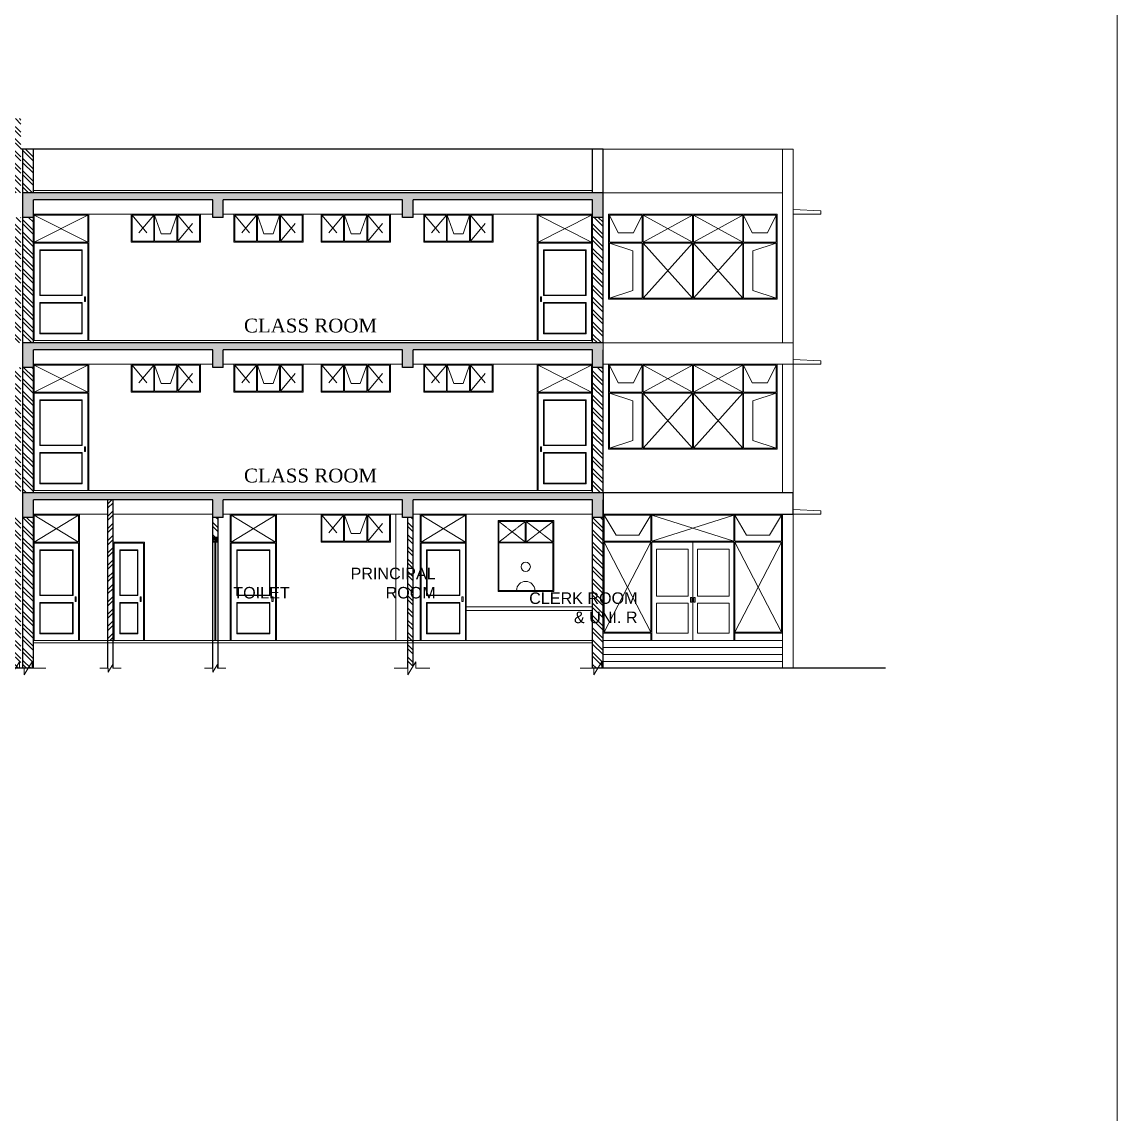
# Model space of a CAD drawing. Header units: metres. Extents: x 1545540 to 2027037, y 435419 to 693806.
# Drawn here: x 2003307 to 2027037, y 529631 to 553296 of the extents above; entities that cross this region are included whole.
import ezdxf

# ---------------------------------------------------------------- set-up
doc = ezdxf.new("R2010")
doc.units = ezdxf.units.M
doc.header["$LTSCALE"] = 1000
doc.linetypes.add('ACAD_ISO02W100', pattern=[15, 12, -3])
doc.linetypes.add('DASHED', pattern=[0.75, 0.5, -0.25])
doc.layers.get('Defpoints').update_dxf_attribs({"lineweight": 18})
doc.layers.add('almu. door', color=7, linetype='Continuous', lineweight=13, true_color=0x9ea9ad)
for name, color, linetype, lineweight in [('beam l', 10, 'Continuous', 20), ('chaja', 7, 'Continuous', 30), ('chaja l', 7, 'Continuous', 15), ('coloum hatch', 254, 'Continuous', 9), ('Door', 54, 'Continuous', 13), ('elevation', 1, 'Continuous', 13), ('elevation-2', 1, 'Continuous', 5), ('FLOOR FINISH', 10, 'Continuous', 15), ('Hatch', 8, 'Continuous', 13), ('SLAB', 5, 'Continuous', 30), ('Stair', 2, 'Continuous', 15), ('Ventilator', 6, 'DASHED', 18), ('Wall', 7, 'Continuous', 30), ('wall l', 7, 'Continuous', 20), ('Window', 150, 'Continuous', 15), ('Window n door', 150, 'Continuous', 15)]:
    doc.layers.add(name, color=color, linetype=linetype, lineweight=lineweight)
doc.layers.add('text', color=7, linetype='Continuous')
doc.styles.add('L120', font='simplex.shx', dxfattribs={"height": 1})
pattern_1 = [(130, (5502745.68, 986566.48), (-215.178055, -18.8256405), [22.5, -247.5]), (185, (5502745.68, 986566.48), (41.6254, 225.65764), [18, -198]), (79.5486, (5502727.75, 986564.91), (-173.552814, 206.831863), [19.122057, -210.342634]), (133.8158, (5502745.68, 986626.48), (-320.172315, -49.655704), [33.75, -371.25]), (83.3644, (5502719, 986622.34), (-280.398812, 292.23536), [28.683086, -315.5139]), (188.8158, (5502745.68, 986626.48), (-280.398583, 292.23558), [27, -297]), (159, (5502715.68, 986611.48), (-179.072116, -120.785667), [22.5, -247.5]), (214, (5502715.68, 986611.48), (-72.9946, 217.545013), [18, -198]), (108.5486, (5502700.76, 986601.42), (-252.066789, 96.759149), [19.122057, -210.342634]), (142.5, (5502745.68, 986566.48), (-3.6479566, 99.8681561), [0, -195.6, 0, -201, 0, -198.75]), (172.5, (5502745.68, 986566.48), (-78.9208612, 118.3235135), [0, -114.6, 0, -191.1, 0, -75.75]), (212.5, (5502812.58, 986566.48), (-160.1467308, -6.7664615), [0, -75, 0, -234, 0, -310.5]), (222.5, (5502842.58, 986566.48), (-174.955851, 30.0314947), [0, -97.5, 0, -155.4, 0, -220.5])]

# ---------------------------------------------------------------- blocks, each defined once
blk = doc.blocks.new('utu')
at = {"layer": 'Window n door', "ltscale": 0.05}
for p, q in [((3136.113, -606.735), (3132.228, -606.735)), ((3132.228, -606.735), (3132.228, -609.315)), ((3133.26, -606.755), (3132.248, -606.755)), ((3132.248, -606.755), (3132.248, -607.32)), ((3133.26, -606.755), (3133.26, -607.32)), ((3133.28, -606.755), (3133.28, -607.32)), ((3135.06, -606.755), (3133.28, -606.755)), ((3135.06, -606.755), (3135.06, -607.32)), ((3135.08, -606.755), (3135.08, -607.32)), ((3136.093, -606.755), (3135.08, -606.755)), ((3136.093, -606.755), (3136.093, -607.32)), ((3136.113, -609.315), (3136.113, -606.735)), ((3132.248, -607.32), (3133.26, -607.32)), ((3132.248, -607.34), (3133.26, -607.34)), ((3132.248, -607.34), (3132.248, -609.295)), ((3133.26, -607.34), (3133.26, -609.475)), ((3133.28, -607.32), (3135.06, -607.32)), ((3133.28, -607.34), (3135.06, -607.34)), ((3133.28, -607.34), (3133.28, -609.475)), ((3134.17, -607.34), (3134.17, -609.475)), ((3135.06, -607.34), (3135.06, -609.475)), ((3135.08, -607.32), (3136.093, -607.32)), ((3135.08, -607.34), (3136.093, -607.34)), ((3135.08, -607.34), (3135.08, -609.295)), ((3136.093, -609.295), (3136.093, -607.34)), ((3133.38, -607.49), (3134.07, -607.49)), ((3134.07, -607.49), (3134.07, -608.515)), ((3134.27, -607.49), (3134.96, -607.49)), ((3134.27, -607.49), (3134.27, -608.515)), ((3134.07, -608.665), (3134.07, -609.315)), ((3134.12, -608.54), (3134.12, -608.64)), ((3134.15, -608.54), (3134.15, -608.64)), ((3134.19, -608.54), (3134.19, -608.64)), ((3134.22, -608.54), (3134.22, -608.64)), ((3134.27, -608.665), (3134.27, -609.315)), ((3133.26, -609.315), (3132.228, -609.315)), ((3133.26, -609.295), (3132.248, -609.295)), ((3135.08, -609.295), (3136.093, -609.295)), ((3135.08, -609.315), (3135.08, -609.475)), ((3135.08, -609.315), (3136.113, -609.315))]:
    blk.add_line(p, q, dxfattribs=at)
at = {"layer": 'Window n door', "linetype": 'ACAD_ISO02W100', "ltscale": 0.0004}
for p, q in [((3132.248, -606.755), (3132.505, -607.191)), ((3133.26, -606.755), (3133.004, -607.191)), ((3133.28, -606.755), (3135.06, -607.32)), ((3135.06, -606.755), (3133.28, -607.32)), ((3135.08, -606.755), (3135.343, -607.191)), ((3136.093, -606.755), (3135.831, -607.191)), ((3132.505, -607.191), (3133.004, -607.191)), ((3135.343, -607.191), (3135.831, -607.191)), ((3133.26, -607.34), (3132.248, -609.295)), ((3132.248, -607.34), (3133.26, -609.295)), ((3136.093, -607.34), (3135.08, -609.295)), ((3135.08, -607.34), (3136.093, -609.295))]:
    blk.add_line(p, q, dxfattribs=at)
at = {"layer": 'Window n door', "ltscale": 0.05}
for points in [[(3133.38, -607.49), (3133.38, -608.515), (3134.07, -608.515)], [(3134.27, -608.515), (3134.96, -608.515), (3134.96, -607.49)], [(3134.07, -608.665), (3133.38, -608.665), (3133.38, -609.315), (3134.07, -609.315)], [(3134.12, -608.54), (3134.15, -608.54)], [(3134.12, -608.64), (3134.15, -608.64)], [(3134.19, -608.54), (3134.22, -608.54)], [(3134.19, -608.64), (3134.22, -608.64)], [(3134.27, -609.315), (3134.96, -609.315), (3134.96, -608.665), (3134.27, -608.665)]]:
    blk.add_lwpolyline(points, dxfattribs=at)
blk = doc.blocks.new('gjghj')
at = {"layer": 'wall l', "ltscale": 0.05}
for p, q in [((5060.419, -64.222), (5060.719, -64.222)), ((5060.719, -64.222), (5060.719, -64.081)), ((5060.719, -64.081), (5060.804, -64.222)), ((5060.89, -64.364), (5060.804, -64.222)), ((5060.89, -64.222), (5061.19, -64.222)), ((5060.89, -64.222), (5060.89, -64.364))]:
    blk.add_line(p, q, dxfattribs=at)
blk = doc.blocks.new('Door')
at = {"layer": 'Door', "ltscale": 0.05}
for p, q in [((3648.704, 298.371), (3648.704, 301.111)), ((3648.704, 301.111), (3649.904, 301.111)), ((3648.724, 300.506), (3648.724, 301.091)), ((3648.724, 301.091), (3649.884, 301.091)), ((3648.724, 301.091), (3649.884, 300.506)), ((3649.884, 301.091), (3648.724, 300.506)), ((3649.884, 300.506), (3649.884, 301.091)), ((3649.904, 301.111), (3649.904, 298.371)), ((3649.904, 300.506), (3649.904, 301.071)), ((3649.884, 300.506), (3648.724, 300.506)), ((3649.884, 300.486), (3648.724, 300.486)), ((3649.764, 300.336), (3648.844, 300.336)), ((3648.844, 300.336), (3648.854, 300.326)), ((3649.754, 300.326), (3648.854, 300.326)), ((3649.754, 300.326), (3649.764, 300.336)), ((3648.854, 299.356), (3648.844, 299.346)), ((3648.844, 299.346), (3649.764, 299.346)), ((3648.854, 299.356), (3649.754, 299.356)), ((3649.754, 299.356), (3649.764, 299.346)), ((3648.844, 299.196), (3649.764, 299.196)), ((3648.854, 299.186), (3648.844, 299.196)), ((3648.854, 299.186), (3649.754, 299.186)), ((3649.754, 299.186), (3649.764, 299.196)), ((3648.854, 298.531), (3648.844, 298.521)), ((3649.754, 298.531), (3648.854, 298.531)), ((3649.754, 298.531), (3649.764, 298.521)), ((3649.904, 298.371), (3648.704, 298.371)), ((3649.764, 298.521), (3648.844, 298.521))]:
    blk.add_line(p, q, dxfattribs=at)
for points in [[(3648.724, 300.486), (3648.724, 298.371)], [(3649.884, 298.371), (3649.884, 300.486)], [(3648.844, 300.336), (3648.844, 299.346)], [(3648.854, 300.326), (3648.854, 299.356)], [(3649.754, 299.356), (3649.754, 300.326)], [(3649.764, 299.346), (3649.764, 300.336)], [(3648.844, 299.196), (3648.844, 298.521)], [(3648.854, 299.186), (3648.854, 298.531)], [(3649.754, 298.531), (3649.754, 299.186)], [(3649.764, 298.521), (3649.764, 299.196)]]:
    blk.add_lwpolyline(points, dxfattribs=at)
blk.add_lwpolyline([(3648.774, 299.321), (3648.799, 299.321), (3648.799, 299.221), (3648.774, 299.221)], close=True, dxfattribs=at)
blk = doc.blocks.new('gh')
at = {"layer": 'Window n door', "ltscale": 0.05}
for p, q in [((3953.841, -78.809), (3954.029, -79.194)), ((3954.359, -79.194), (3954.547, -78.809)), ((3954.547, -79.394), (3954.547, -78.809)), ((3954.567, -79.394), (3954.567, -78.809)), ((3954.567, -78.809), (3955.636, -79.394)), ((3955.636, -78.809), (3954.567, -79.394)), ((3955.636, -79.394), (3955.636, -78.809)), ((3955.656, -79.394), (3955.656, -78.809)), ((3956.725, -78.809), (3955.656, -79.394)), ((3955.656, -78.809), (3956.725, -79.394)), ((3956.725, -79.394), (3956.725, -78.809)), ((3956.745, -79.394), (3956.745, -78.809)), ((3956.934, -79.194), (3956.745, -78.809)), ((3957.456, -78.809), (3957.266, -79.194)), ((3953.841, -79.414), (3954.347, -79.582)), ((3954.547, -80.609), (3954.547, -79.414)), ((3954.567, -80.609), (3954.567, -79.414)), ((3954.567, -79.414), (3955.636, -80.609)), ((3955.636, -79.414), (3954.567, -80.609)), ((3955.636, -80.609), (3955.636, -79.414)), ((3955.656, -80.609), (3955.656, -79.414)), ((3955.656, -79.414), (3956.725, -80.609)), ((3956.725, -79.414), (3955.656, -80.609)), ((3956.725, -80.609), (3956.725, -79.414)), ((3956.745, -80.609), (3956.745, -79.414)), ((3957.456, -79.414), (3956.945, -79.583)), ((3954.347, -80.44), (3954.347, -79.582)), ((3956.945, -80.439), (3956.945, -79.583)), ((3953.841, -80.609), (3954.347, -80.44)), ((3956.945, -80.439), (3957.456, -80.609))]:
    blk.add_line(p, q, dxfattribs=at)
blk.add_lwpolyline([(3953.821, -78.789), (3957.476, -78.789), (3957.476, -80.629), (3953.821, -80.629)], close=True, dxfattribs=at)
for points in [[(3953.841, -79.394), (3953.841, -78.809), (3954.547, -78.809)], [(3954.567, -78.809), (3955.636, -78.809)], [(3955.656, -78.809), (3956.725, -78.809)], [(3956.745, -78.809), (3957.456, -78.809), (3957.456, -79.394)], [(3954.029, -79.194), (3954.359, -79.194)], [(3956.934, -79.194), (3957.266, -79.194)], [(3953.841, -79.394), (3954.547, -79.394)], [(3954.547, -80.609), (3953.841, -80.609), (3953.841, -79.414)], [(3953.841, -79.414), (3954.547, -79.414)], [(3954.567, -79.394), (3955.636, -79.394)], [(3954.567, -79.414), (3955.636, -79.414)], [(3955.656, -79.394), (3956.725, -79.394)], [(3955.656, -79.414), (3956.725, -79.414)], [(3956.745, -79.394), (3957.456, -79.394)], [(3956.745, -79.414), (3957.456, -79.414)], [(3957.456, -79.414), (3957.456, -80.609), (3956.745, -80.609)], [(3955.636, -80.609), (3954.567, -80.609)], [(3956.725, -80.609), (3955.656, -80.609)]]:
    blk.add_lwpolyline(points, dxfattribs=at)
blk = doc.blocks.new('tytu')
at = {"layer": 'almu. door', "ltscale": 0.05}
for p, q in [((3155.584, -596.056), (3155.584, -595.471)), ((3155.584, -595.471), (3156.544, -595.471)), ((3155.584, -595.471), (3156.544, -596.056)), ((3156.544, -595.471), (3155.584, -596.056)), ((3156.544, -596.056), (3156.544, -595.471)), ((3156.564, -595.451), (3156.564, -597.821)), ((3156.564, -596.056), (3156.564, -595.491)), ((3156.544, -596.056), (3155.584, -596.056)), ((3156.544, -596.076), (3155.584, -596.076)), ((3156.424, -596.226), (3155.704, -596.226)), ((3155.704, -596.226), (3155.714, -596.236)), ((3156.414, -596.236), (3155.714, -596.236)), ((3156.414, -596.236), (3156.424, -596.226)), ((3155.714, -597.206), (3155.704, -597.216)), ((3155.704, -597.216), (3156.424, -597.216)), ((3155.714, -597.206), (3156.414, -597.206)), ((3156.414, -597.206), (3156.424, -597.216)), ((3155.704, -597.366), (3156.424, -597.366)), ((3155.714, -597.376), (3155.704, -597.366)), ((3155.714, -597.376), (3156.414, -597.376)), ((3156.414, -597.376), (3156.424, -597.366)), ((3156.564, -598.19), (3155.564, -598.19)), ((3155.714, -598.031), (3155.704, -598.041)), ((3156.424, -598.041), (3155.704, -598.041)), ((3156.414, -598.031), (3155.714, -598.031)), ((3156.414, -598.031), (3156.424, -598.041))]:
    blk.add_line(p, q, dxfattribs=at)
for points in [[(3156.564, -595.451), (3155.564, -595.451), (3155.564, -598.19)], [(3155.584, -596.076), (3155.584, -598.19)], [(3156.544, -598.19), (3156.544, -596.076)], [(3156.564, -598.19), (3156.564, -596.031)], [(3155.704, -596.226), (3155.704, -597.216)], [(3155.714, -596.236), (3155.714, -597.206)], [(3156.414, -597.206), (3156.414, -596.236)], [(3156.424, -597.216), (3156.424, -596.226)], [(3155.704, -597.366), (3155.704, -598.041)], [(3155.714, -597.376), (3155.714, -598.031)], [(3156.414, -598.031), (3156.414, -597.376)], [(3156.424, -598.041), (3156.424, -597.366)]]:
    blk.add_lwpolyline(points, dxfattribs=at)
blk.add_lwpolyline([(3156.494, -597.241), (3156.469, -597.241), (3156.469, -597.341), (3156.494, -597.341)], close=True, dxfattribs=at)

msp = doc.modelspace()

# ---------------------------------------------------------------- hatches: boundary and pattern name
at = {"layer": 'Hatch', "ltscale": 0.05}
h = msp.add_hatch(dxfattribs=at)
h.set_pattern_fill('ANSI32', color=256, scale=500, style=0)
h.set_pattern_definition([(135, (5857949.46, 602916.68), (132.582521, 132.582521), []), (135, (5857861.07, 602916.68), (132.582521, 132.582521), [])])
h.paths.add_polyline_path([(2003056.1397, 551199.719), (2003286.1397, 551199.719), (2003286.1397, 549589.4065), (2003056.1397, 549589.4065)])
h.paths.add_polyline_path([(2003556.1397, 549589.4065), (2003326.1397, 549589.4065), (2003326.1397, 550539.4065), (2003556.1397, 550539.4065)])
h.paths.add_polyline_path([(2003056.1397, 545809.685), (2003286.1397, 545809.685), (2003286.1397, 543089.9634), (2003056.1397, 543089.9634)])
h.paths.add_polyline_path([(2003326.1397, 545809.685), (2003556.1397, 545809.685), (2003556.1397, 543089.9634), (2003326.1397, 543089.9634)])
h.paths.add_polyline_path([(2003326.1397, 542559.9634), (2003556.1397, 542559.9634), (2003556.1397, 539290.2418), (2003326.1397, 539290.2418)])
h.paths.add_polyline_path([(2003056.1397, 542559.9634), (2003286.1397, 542559.9634), (2003286.1397, 539290.2418), (2003056.1397, 539290.2418)])
h.paths.add_polyline_path([(2003056.1397, 549059.4065), (2003286.1397, 549059.4065), (2003286.1397, 546339.685), (2003056.1397, 546339.685)])
h.paths.add_polyline_path([(2003326.1397, 549059.4065), (2003556.1397, 549059.4065), (2003556.1397, 546339.685), (2003326.1397, 546339.685)])
h = msp.add_hatch(dxfattribs=at)
h.set_pattern_fill('AR-CONC', color=256, scale=30, style=0)
h.set_pattern_definition(pattern_1)
h.paths.add_polyline_path([(2003326.1397, 549589.4065), (2003558.1873, 549589.4065), (2015901.1397, 549589.4065), (2015901.1397, 549059.4065), (2015671.1397, 549059.4065), (2015671.1397, 549089.685), (2015671.1397, 549129.685), (2015671.1397, 549439.4065), (2011786.1397, 549439.4065), (2011786.1397, 549059.4065), (2011556.1397, 549059.4065), (2011556.1397, 549439.4065), (2007671.1397, 549439.4065), (2007671.1397, 549059.4065), (2007441.1397, 549059.4065), (2007441.1397, 549439.4065), (2003556.1397, 549439.4065), (2003556.1397, 549059.4065), (2003326.1397, 549059.4065)])
h = msp.add_hatch(dxfattribs=at)
h.set_pattern_fill('ANSI32', color=256, scale=500, style=0)
h.set_pattern_definition([(135, (6090142.38, 493024.45), (132.5825214, 132.5825214), []), (135, (6090054, 493024.45), (132.5825214, 132.5825214), [])])
h.paths.add_polyline_path([(2015671.1397, 545809.685), (2015901.1397, 545809.685), (2015901.1397, 543089.9634), (2015671.1397, 543089.9634)])
h.paths.add_polyline_path([(2015671.1397, 542559.9634), (2015901.1397, 542559.9634), (2015901.1397, 539290.2418), (2015671.1397, 539290.2418)])
h.paths.add_polyline_path([(2015671.1397, 549059.4065), (2015901.1397, 549059.4065), (2015901.1397, 546339.685), (2015671.1397, 546339.685)])
h = msp.add_hatch(dxfattribs=at)
h.set_pattern_fill('AR-CONC', color=256, scale=30, style=0)
h.set_pattern_definition(pattern_1)
h.paths.add_polyline_path([(2003326.1397, 546339.685), (2003558.1873, 546339.685), (2015901.1397, 546339.685), (2015901.1397, 545879.685), (2015901.1397, 545809.685), (2015671.1397, 545809.685), (2015671.1397, 545839.9634), (2015671.1397, 545879.9634), (2015671.1397, 546189.685), (2011786.1397, 546189.685), (2011786.1397, 545809.685), (2011556.1397, 545809.685), (2011556.1397, 546189.685), (2007671.1397, 546189.685), (2007671.1397, 545809.685), (2007441.1397, 545809.685), (2007441.1397, 546189.685), (2003556.1397, 546189.685), (2003556.1397, 545809.685), (2003326.1397, 545809.685)])
h = msp.add_hatch(dxfattribs=at)
h.set_pattern_fill('AR-CONC', color=256, scale=30, style=0)
h.set_pattern_definition(pattern_1)
h.paths.add_polyline_path([(2003326.1397, 543089.9634), (2003556.1397, 543089.9634), (2015901.1397, 543089.9634), (2015901.1397, 542629.9634), (2015901.1397, 542559.9634), (2015671.1397, 542559.9634), (2015671.1397, 542939.9634), (2011786.1397, 542939.9634), (2011786.1397, 542559.9634), (2011556.1397, 542559.9634), (2011556.1397, 542939.9634), (2007671.1397, 542939.9634), (2007671.1397, 542559.9634), (2007441.1397, 542559.9634), (2007441.1397, 542939.9634), (2003556.1397, 542939.9634), (2003556.1397, 542559.9634), (2003326.1397, 542559.9634)])
h = msp.add_hatch(dxfattribs=at)
h.set_pattern_fill('ANSI32', color=256, scale=500, style=0)
h.set_pattern_definition([(45, (-2021831, 1321701.53), (-132.5825214, 132.5825214), []), (45, (-2021742.6, 1321701.53), (-132.5825214, 132.5825214), [])])
h.paths.add_polyline_path([(2005286.1397, 542024.8929), (2005286.1397, 542939.9634), (2005171.1397, 542939.9634), (2005171.1397, 539890.2418), (2005286.1397, 539890.2418)])
h = msp.add_hatch(dxfattribs=at)
h.set_pattern_fill('ANSI32', color=256, scale=500, style=0)
h.set_pattern_definition([(135, (6090027.38, 493024.45), (132.5825214, 132.5825214), []), (135, (6089939, 493024.45), (132.5825214, 132.5825214), [])])
h.paths.add_polyline_path([(2007441.1397, 542124.8929), (2007556.1397, 542124.8929), (2007556.1397, 542559.9634), (2007441.1397, 542559.9634)])
h = msp.add_hatch(dxfattribs=at)
h.set_pattern_fill('ANSI32', color=256, scale=500, style=0)
h.set_pattern_definition([(135, (6094256.65, 493024.45), (132.5825214, 132.5825214), []), (135, (6094168.26, 493024.45), (132.5825214, 132.5825214), [])])
h.paths.add_polyline_path([(2011670.4014, 542559.9634), (2011785.4014, 542559.9634), (2011785.4014, 539290.2418), (2011670.4014, 539290.2418)])
h = msp.add_hatch(dxfattribs=at)
h.set_pattern_fill('AR-CONC', color=256, scale=10, style=0)
h.set_pattern_definition([(50, (-2021830.99, 1321701.535), (71.72601825, -6.2752135), [7.5, -82.5]), (355, (-2021830.99, 1321701.535), (-13.8751334, 75.2192134), [6, -66]), (100.4514, (-2021825.015, 1321701.01), (57.8509382, 68.9439542), [6.374019, -70.1142112]), (46.1842, (-2021830.99, 1321721.535), (106.7241048, -16.5519014), [11.25, -123.75]), (96.6356, (-2021822.1, 1321720.16), (93.4662705, 97.411787), [9.5610288, -105.1713]), (351.1842, (-2021830.99, 1321721.53), (93.4661945, 97.41186), [9, -99]), (21, (-2021820.99, 1321716.535), (59.6907052, -40.2618891), [7.5, -82.5]), (326, (-2021820.99, 1321716.535), (24.3315332, 72.5150045), [6, -66]), (71.4514, (-2021816.02, 1321713.18), (84.0222628, 32.2530497), [6.374019, -70.1142112]), (37.5, (-2021830.992, 1321701.535), (1.21598553, 33.28938538), [0, -65.2, 0, -67, 0, -66.25]), (7.5, (-2021830.992, 1321701.535), (26.30695374, 39.44117118), [0, -38.2, 0, -63.7, 0, -25.25]), (327.5, (-2021853.292, 1321701.535), (53.3822436, -2.25548717), [0, -25, 0, -78, 0, -103.5]), (317.5, (-2021863.29, 1321701.535), (58.3186169, 10.01049823), [0, -32.5, 0, -51.8, 0, -73.5])])
h.paths.add_polyline_path([(2007556.1397, 542024.8929), (2007556.1397, 542124.8929), (2007441.1397, 542124.8929), (2007441.1397, 542024.8929)])

# ---------------------------------------------------------------- linework, layer by layer
at = {"layer": 'almu. door', "ltscale": 0.05}
for p, q in [((2013623.6397, 540955.2418), (2013623.6397, 542490.2418)), ((2013623.6397, 542490.2418), (2014833.6397, 542490.2418)), ((2013643.6397, 542025.2418), (2013643.6397, 542470.2418)), ((2013643.6397, 542470.2418), (2014213.6397, 542470.2418)), ((2014213.6397, 542025.2418), (2014213.6397, 542470.2418)), ((2014233.6397, 542470.2418), (2014813.6397, 542470.2418)), ((2014233.6397, 542025.2418), (2014233.6397, 542470.2418)), ((2014813.6397, 542025.2418), (2014813.6397, 542470.2418)), ((2014833.6397, 540955.2418), (2014833.6397, 542490.2418)), ((2005941.1397, 542004.9634), (2005306.1397, 542004.8929)), ((2013643.6397, 542025.2418), (2014213.6397, 542025.2418)), ((2013643.6397, 540975.2418), (2013643.6397, 542005.2418)), ((2013643.6397, 542005.2418), (2014813.6397, 542005.2418)), ((2014233.6397, 542025.2418), (2014813.6397, 542025.2418)), ((2014813.6397, 540975.2418), (2014813.6397, 542005.2418)), ((2005821.1397, 541854.9634), (2005426.1397, 541854.8929)), ((2005426.1397, 541854.8929), (2005436.1397, 541844.8929)), ((2005811.1397, 541844.9634), (2005436.1397, 541844.8929)), ((2005811.1397, 541844.9634), (2005821.1397, 541854.9634)), ((2005436.1397, 540874.8929), (2005426.1397, 540864.8929)), ((2005426.1397, 540864.8929), (2005821.1397, 540864.9634)), ((2005436.1397, 540874.8929), (2005811.1397, 540874.9634)), ((2005811.1397, 540874.9634), (2005821.1397, 540864.9634)), ((2013623.6397, 540955.2418), (2014833.6397, 540955.2418)), ((2013643.6397, 540975.2418), (2014024.8982, 540975.2418)), ((2014422.3812, 540975.2418), (2014813.6397, 540975.2418)), ((2005426.1397, 540714.8929), (2005821.1397, 540714.9634)), ((2005436.1397, 540704.8929), (2005426.1397, 540714.8929)), ((2005436.1397, 540704.8929), (2005811.1397, 540704.9634)), ((2005811.1397, 540704.9634), (2005821.1397, 540714.9634)), ((2005961.1397, 539890.3122), (2005286.1397, 539890.2418)), ((2005436.1397, 540049.8929), (2005426.1397, 540039.8929)), ((2005821.1397, 540039.9634), (2005426.1397, 540039.8929)), ((2005811.1397, 540049.9634), (2005436.1397, 540049.8929)), ((2005811.1397, 540049.9634), (2005821.1397, 540039.9634))]:
    msp.add_line(p, q, dxfattribs=at)
at = {"layer": 'almu. door', "linetype": 'ACAD_ISO02W100', "ltscale": 0.0004}
for p, q in [((2014213.6397, 542470.2418), (2013643.6397, 542025.2418)), ((2013643.6397, 542470.2418), (2014213.6397, 542025.2418)), ((2014813.6397, 542470.2418), (2014233.6397, 542025.2418)), ((2014233.6397, 542470.2418), (2014813.6397, 542025.2418))]:
    msp.add_line(p, q, dxfattribs=at)
at = {"layer": 'almu. door', "lineweight": 9, "ltscale": 0.05}
msp.add_line((2014422.3812, 540975.2418), (2014024.8982, 540975.2418), dxfattribs=at)
at = {"layer": 'almu. door', "ltscale": 0.05}
for points in [[(2005961.1397, 539890.3122), (2005961.1397, 542024.9634), (2005286.1397, 542024.8929), (2005286.1397, 539890.2418)], [(2005306.1397, 542004.8929), (2005306.1397, 539890.2418)], [(2005941.1397, 539890.3122), (2005941.1397, 542004.9634)], [(2005426.1397, 541854.8929), (2005426.1397, 540864.8929)], [(2005436.1397, 541844.8929), (2005436.1397, 540874.8929)], [(2005811.1397, 540874.9634), (2005811.1397, 541844.9634)], [(2005821.1397, 540864.9634), (2005821.1397, 541854.9634)], [(2005426.1397, 540714.8929), (2005426.1397, 540039.8929)], [(2005436.1397, 540704.8929), (2005436.1397, 540049.8929)], [(2005811.1397, 540049.9634), (2005811.1397, 540704.9634)], [(2005821.1397, 540039.9634), (2005821.1397, 540714.9634)]]:
    msp.add_lwpolyline(points, dxfattribs=at)
msp.add_lwpolyline([(2005891.1397, 540839.9634), (2005866.1397, 540839.9634), (2005866.1397, 540739.9634), (2005891.1397, 540739.9634)], close=True, dxfattribs=at)
msp.add_circle((2014223.6397, 541490.2418), 100, dxfattribs=at)
msp.add_arc((2014223.6397, 540975.2418), 198.7415, 0, 180, dxfattribs=at)
at = {"layer": 'beam l', "ltscale": 0.05}
for p, q in [((2015901.1397, 549589.4065), (2019786.1397, 549589.4065)), ((2015901.1397, 546339.685), (2019786.1397, 546339.685)), ((2015901.1397, 545879.685), (2019786.1397, 545879.685)), ((2015901.1397, 543089.9634), (2019786.1397, 543089.9634))]:
    msp.add_line(p, q, dxfattribs=at)
at = {"layer": 'beam l', "ltscale": 50}
for p, q in [((2003556.1397, 549129.4065), (2007441.1397, 549129.4065)), ((2011556.1397, 549129.4065), (2007671.1397, 549129.4065)), ((2011786.1397, 549129.4065), (2015671.1397, 549129.4065)), ((2003556.1397, 545879.685), (2007441.1397, 545879.685)), ((2011556.1397, 545879.685), (2007671.1397, 545879.685)), ((2011786.1397, 545879.685), (2015671.1397, 545879.685)), ((2003556.1397, 542629.9634), (2005171.1397, 542629.9634)), ((2005286.1397, 542629.9634), (2007441.1397, 542629.9634)), ((2011556.1397, 542629.9634), (2007671.1397, 542629.9634))]:
    msp.add_line(p, q, dxfattribs=at)
at = {"layer": 'chaja', "ltscale": 0.05}
msp.add_lwpolyline([(2020016.1397, 543089.9634), (2015901.1397, 543089.9634), (2015901.1397, 542629.9634), (2020016.1397, 542629.9634)], close=True, dxfattribs=at)
at = {"layer": 'chaja l', "ltscale": 0.05}
for points in [[(2020016.1397, 546339.685), (2015901.1397, 546339.685), (2015901.1397, 545879.685)], [(2020016.1397, 545879.685), (2015901.1397, 545879.685), (2015901.1397, 545879.685)]]:
    msp.add_lwpolyline(points, dxfattribs=at)
at = {"layer": 'coloum hatch', "ltscale": 0.05}
msp.add_line((2007821.1397, 542629.9634), (2007821.1397, 539890.2418), dxfattribs=at)
at = {"layer": 'Defpoints', "ltscale": 50}
msp.add_line((2027037.0061, 589560.2152), (2027037.0061, 435418.7361), dxfattribs=at)
at = {"layer": 'elevation', "ltscale": 0.05}
for p, q in [((2020616.1397, 549204.4065), (2020016.1397, 549229.4065)), ((2020616.1397, 549129.4065), (2020016.1397, 549129.4065)), ((2020616.1397, 549129.4065), (2020016.1397, 549129.4065)), ((2020616.1397, 549129.4065), (2020616.1397, 549204.4065)), ((2020616.1397, 545954.4065), (2020016.1397, 545979.685)), ((2020616.1397, 545879.685), (2020016.1397, 545879.685)), ((2020616.1397, 545879.4065), (2020616.1397, 545954.4065)), ((2020616.1397, 542704.9634), (2020016.1397, 542729.9634)), ((2020616.1397, 542629.9634), (2020616.1397, 542704.9634)), ((2020616.1397, 542629.9634), (2020016.1397, 542629.9634)), ((2020616.1397, 542629.9634), (2020016.1397, 542629.9634))]:
    msp.add_line(p, q, dxfattribs=at)
at = {"layer": 'elevation-2', "ltscale": 0.05}
for p, q in [((2005171.1397, 542629.9634), (2003556.1397, 542629.9634)), ((2011556.1397, 542629.9634), (2007671.1397, 542629.9634)), ((2011406.1397, 539890.2418), (2011406.1397, 542629.9634)), ((2015671.1397, 542629.9634), (2011786.1397, 542629.9634)), ((2011936.1397, 539890.2418), (2011936.1397, 542629.9634)), ((2007487.5795, 542024.8929), (2007487.5795, 539890.2418)), ((2007509.6999, 542024.8929), (2007509.6999, 539890.2418))]:
    msp.add_line(p, q, dxfattribs=at)
at = {"layer": 'FLOOR FINISH', "ltscale": 0.05}
for p, q in [((2015671.1397, 549639.4065), (2003556.1397, 549639.4065)), ((2015671.1397, 546389.685), (2003556.1397, 546389.685)), ((2015671.1397, 543139.9634), (2003556.1397, 543139.9634)), ((2015671.1397, 540620.2418), (2012936.1397, 540620.2418)), ((2015671.1397, 540545.2418), (2012936.1397, 540545.2418)), ((2007556.1397, 539890.2418), (2003556.1397, 539890.2418)), ((2015671.1397, 539890.2418), (2007556.1397, 539890.2418))]:
    msp.add_line(p, q, dxfattribs=at)
at = {"layer": 'SLAB', "ltscale": 0.05}
for p, q in [((2003558.1873, 549589.4065), (2003326.1397, 549589.4065)), ((2003326.1397, 549059.4065), (2003326.1397, 549589.4065)), ((2015901.1397, 549589.4065), (2003556.1397, 549589.4065)), ((2015901.1397, 549059.4065), (2015901.1397, 549583.5289)), ((2007441.1397, 549439.4065), (2003556.1397, 549439.4065)), ((2003556.1397, 549059.4065), (2003556.1397, 549439.4065)), ((2007441.1397, 549059.4065), (2007441.1397, 549439.4065)), ((2011556.1397, 549439.4065), (2007671.1397, 549439.4065)), ((2007671.1397, 549059.4065), (2007671.1397, 549439.4065)), ((2011556.1397, 549059.4065), (2011556.1397, 549439.4065)), ((2015671.1397, 549439.4065), (2011786.1397, 549439.4065)), ((2011786.1397, 549059.4065), (2011786.1397, 549439.4065)), ((2015671.1397, 549059.4065), (2015671.1397, 549439.4065)), ((2003556.1397, 549059.4065), (2003326.1397, 549059.4065)), ((2007671.1397, 549059.4065), (2007441.1397, 549059.4065)), ((2011786.1397, 549059.4065), (2011556.1397, 549059.4065)), ((2015901.1397, 549059.4065), (2015671.1397, 549059.4065)), ((2003558.1873, 546339.685), (2003326.1397, 546339.685)), ((2003326.1397, 545809.685), (2003326.1397, 546339.685)), ((2015901.1397, 546339.685), (2003556.1397, 546339.685)), ((2007441.1397, 546189.685), (2003556.1397, 546189.685)), ((2003556.1397, 545809.685), (2003556.1397, 546189.685)), ((2007441.1397, 545809.685), (2007441.1397, 546189.685)), ((2011556.1397, 546189.685), (2007671.1397, 546189.685)), ((2007671.1397, 545809.685), (2007671.1397, 546189.685)), ((2011556.1397, 545809.685), (2011556.1397, 546189.685)), ((2015671.1397, 546189.685), (2011786.1397, 546189.685)), ((2011786.1397, 545809.685), (2011786.1397, 546189.685)), ((2015671.1397, 545809.685), (2015671.1397, 546189.685)), ((2015901.1397, 546223.5682), (2015901.1397, 546223.8713)), ((2015901.1397, 545809.685), (2015901.1397, 546189.685)), ((2003556.1397, 545809.685), (2003326.1397, 545809.685)), ((2007671.1397, 545809.685), (2007441.1397, 545809.685)), ((2011786.1397, 545809.685), (2011556.1397, 545809.685)), ((2015901.1397, 545809.685), (2015671.1397, 545809.685)), ((2003556.1397, 543089.9634), (2003326.1397, 543089.9634)), ((2003326.1397, 542559.9634), (2003326.1397, 543089.9634)), ((2015901.1397, 543089.9634), (2003556.1397, 543089.9634)), ((2007441.1397, 542939.9634), (2003556.1397, 542939.9634)), ((2003556.1397, 542559.9634), (2003556.1397, 542939.9634)), ((2007441.1397, 542559.9634), (2007441.1397, 542939.9634)), ((2011556.1397, 542939.9634), (2007671.1397, 542939.9634)), ((2007671.1397, 542559.9634), (2007671.1397, 542939.9634)), ((2011556.1397, 542559.9634), (2011556.1397, 542939.9634)), ((2015671.1397, 542939.9634), (2011786.1397, 542939.9634)), ((2011786.1397, 542559.9634), (2011786.1397, 542939.9634)), ((2015671.1397, 542559.9634), (2015671.1397, 542939.9634)), ((2015901.1397, 542559.9634), (2015901.1397, 542939.9634)), ((2003556.1397, 542559.9634), (2003326.1397, 542559.9634)), ((2007671.1397, 542559.9634), (2007441.1397, 542559.9634)), ((2011786.1397, 542559.9634), (2011556.1397, 542559.9634)), ((2015901.1397, 542559.9634), (2015671.1397, 542559.9634))]:
    msp.add_line(p, q, dxfattribs=at)
at = {"layer": 'Stair', "ltscale": 0.05}
for p, q in [((2019786.1397, 539890.2418), (2015901.1397, 539890.2418)), ((2019786.1397, 539740.2418), (2015901.1397, 539740.2418)), ((2019786.1397, 539590.2418), (2015901.1397, 539590.2418)), ((2019786.1397, 539440.2418), (2015901.1397, 539440.2418))]:
    msp.add_line(p, q, dxfattribs=at)
at = {"layer": 'Ventilator', "linetype": 'Continuous'}
for p, q in [((2006162.8638, 549109.4065), (2005692.8638, 549109.4065)), ((2005692.8638, 549109.4065), (2005692.8638, 548544.4065)), ((2006162.8638, 549109.4065), (2006162.8638, 548544.4065)), ((2006665.3638, 549109.4065), (2006182.8638, 549109.4065)), ((2006182.8638, 549109.4065), (2006182.8638, 548544.4065)), ((2006665.3638, 548544.4065), (2006665.3638, 549109.4065)), ((2007155.3638, 549109.4065), (2006685.3638, 549109.4065)), ((2006685.3638, 548544.4065), (2006685.3638, 549109.4065)), ((2007155.3638, 548544.4065), (2007155.3638, 549109.4065)), ((2008388.6397, 549109.4065), (2007918.6397, 549109.4065)), ((2007918.6397, 549109.4065), (2007918.6397, 548544.4065)), ((2008388.6397, 549109.4065), (2008388.6397, 548544.4065)), ((2008891.1397, 549109.4065), (2008408.6397, 549109.4065)), ((2008408.6397, 549109.4065), (2008408.6397, 548544.4065)), ((2008891.1397, 548544.4065), (2008891.1397, 549109.4065)), ((2009381.1397, 549109.4065), (2008911.1397, 549109.4065)), ((2008911.1397, 548544.4065), (2008911.1397, 549109.4065)), ((2009381.1397, 548544.4065), (2009381.1397, 549109.4065)), ((2010278.6397, 549109.4065), (2009808.6397, 549109.4065)), ((2009808.6397, 549109.4065), (2009808.6397, 548544.4065)), ((2010278.6397, 549109.4065), (2010278.6397, 548544.4065)), ((2010781.1397, 549109.4065), (2010298.6397, 549109.4065)), ((2010298.6397, 549109.4065), (2010298.6397, 548544.4065)), ((2010781.1397, 548544.4065), (2010781.1397, 549109.4065)), ((2011271.1397, 549109.4065), (2010801.1397, 549109.4065)), ((2010801.1397, 548544.4065), (2010801.1397, 549109.4065)), ((2011271.1397, 548544.4065), (2011271.1397, 549109.4065)), ((2012503.6397, 549109.4065), (2012033.6397, 549109.4065)), ((2012033.6397, 549109.4065), (2012033.6397, 548544.4065)), ((2012503.6397, 549109.4065), (2012503.6397, 548544.4065)), ((2013006.1397, 549109.4065), (2012523.6397, 549109.4065)), ((2012523.6397, 549109.4065), (2012523.6397, 548544.4065)), ((2013006.1397, 548544.4065), (2013006.1397, 549109.4065)), ((2013496.1397, 549109.4065), (2013026.1397, 549109.4065)), ((2013026.1397, 548544.4065), (2013026.1397, 549109.4065)), ((2013496.1397, 548544.4065), (2013496.1397, 549109.4065)), ((2005692.8638, 548544.4065), (2006162.8638, 548544.4065)), ((2006182.8638, 548544.4065), (2006665.3638, 548544.4065)), ((2006685.3638, 548544.4065), (2007155.3638, 548544.4065)), ((2007918.6397, 548544.4065), (2008388.6397, 548544.4065)), ((2008408.6397, 548544.4065), (2008891.1397, 548544.4065)), ((2008911.1397, 548544.4065), (2009381.1397, 548544.4065)), ((2009808.6397, 548544.4065), (2010278.6397, 548544.4065)), ((2010298.6397, 548544.4065), (2010781.1397, 548544.4065)), ((2010801.1397, 548544.4065), (2011271.1397, 548544.4065)), ((2012033.6397, 548544.4065), (2012503.6397, 548544.4065)), ((2012523.6397, 548544.4065), (2013006.1397, 548544.4065)), ((2013026.1397, 548544.4065), (2013496.1397, 548544.4065)), ((2006162.8638, 545859.685), (2005692.8638, 545859.685)), ((2005692.8638, 545859.685), (2005692.8638, 545294.685)), ((2006162.8638, 545859.685), (2006162.8638, 545294.685)), ((2006665.3638, 545859.685), (2006182.8638, 545859.685)), ((2006182.8638, 545859.685), (2006182.8638, 545294.685)), ((2006665.3638, 545294.685), (2006665.3638, 545859.685)), ((2007155.3638, 545859.685), (2006685.3638, 545859.685)), ((2006685.3638, 545294.685), (2006685.3638, 545859.685)), ((2007155.3638, 545294.685), (2007155.3638, 545859.685)), ((2008388.6397, 545859.685), (2007918.6397, 545859.685)), ((2007918.6397, 545859.685), (2007918.6397, 545294.685)), ((2008388.6397, 545859.685), (2008388.6397, 545294.685)), ((2008891.1397, 545859.685), (2008408.6397, 545859.685)), ((2008408.6397, 545859.685), (2008408.6397, 545294.685)), ((2008891.1397, 545294.685), (2008891.1397, 545859.685)), ((2009381.1397, 545859.685), (2008911.1397, 545859.685)), ((2008911.1397, 545294.685), (2008911.1397, 545859.685)), ((2009381.1397, 545294.685), (2009381.1397, 545859.685)), ((2010278.6397, 545859.685), (2009808.6397, 545859.685)), ((2009808.6397, 545859.685), (2009808.6397, 545294.685)), ((2010278.6397, 545859.685), (2010278.6397, 545294.685)), ((2010781.1397, 545859.685), (2010298.6397, 545859.685)), ((2010298.6397, 545859.685), (2010298.6397, 545294.685)), ((2010781.1397, 545294.685), (2010781.1397, 545859.685)), ((2011271.1397, 545859.685), (2010801.1397, 545859.685)), ((2010801.1397, 545294.685), (2010801.1397, 545859.685)), ((2011271.1397, 545294.685), (2011271.1397, 545859.685)), ((2012503.6397, 545859.685), (2012033.6397, 545859.685)), ((2012033.6397, 545859.685), (2012033.6397, 545294.685)), ((2012503.6397, 545859.685), (2012503.6397, 545294.685)), ((2013006.1397, 545859.685), (2012523.6397, 545859.685)), ((2012523.6397, 545859.685), (2012523.6397, 545294.685)), ((2013006.1397, 545294.685), (2013006.1397, 545859.685)), ((2013496.1397, 545859.685), (2013026.1397, 545859.685)), ((2013026.1397, 545294.685), (2013026.1397, 545859.685)), ((2013496.1397, 545294.685), (2013496.1397, 545859.685)), ((2005692.8638, 545294.685), (2006162.8638, 545294.685)), ((2006182.8638, 545294.685), (2006665.3638, 545294.685)), ((2006685.3638, 545294.685), (2007155.3638, 545294.685)), ((2007918.6397, 545294.685), (2008388.6397, 545294.685)), ((2008408.6397, 545294.685), (2008891.1397, 545294.685)), ((2008911.1397, 545294.685), (2009381.1397, 545294.685)), ((2009808.6397, 545294.685), (2010278.6397, 545294.685)), ((2010298.6397, 545294.685), (2010781.1397, 545294.685)), ((2010801.1397, 545294.685), (2011271.1397, 545294.685)), ((2012033.6397, 545294.685), (2012503.6397, 545294.685)), ((2012523.6397, 545294.685), (2013006.1397, 545294.685)), ((2013026.1397, 545294.685), (2013496.1397, 545294.685)), ((2010278.6397, 542609.9634), (2009808.6397, 542609.9634)), ((2009808.6397, 542609.9634), (2009808.6397, 542044.9634)), ((2010278.6397, 542609.9634), (2010278.6397, 542044.9634)), ((2010781.1397, 542609.9634), (2010298.6397, 542609.9634)), ((2010298.6397, 542609.9634), (2010298.6397, 542044.9634)), ((2010781.1397, 542044.9634), (2010781.1397, 542609.9634)), ((2011271.1397, 542609.9634), (2010801.1397, 542609.9634)), ((2010801.1397, 542044.9634), (2010801.1397, 542609.9634)), ((2011271.1397, 542044.9634), (2011271.1397, 542609.9634)), ((2009808.6397, 542044.9634), (2010278.6397, 542044.9634)), ((2010298.6397, 542044.9634), (2010781.1397, 542044.9634)), ((2010801.1397, 542044.9634), (2011271.1397, 542044.9634))]:
    msp.add_line(p, q, dxfattribs=at)
at = {"layer": 'Ventilator'}
for p, q in [((2006162.8638, 549109.4065), (2005692.8638, 548544.4065)), ((2005692.8638, 549109.4065), (2006162.8638, 548544.4065)), ((2006182.8638, 549109.4065), (2006324.3851, 548707.4639)), ((2006665.3638, 549109.4065), (2006523.8425, 548707.4639)), ((2006685.3638, 549109.4065), (2007155.3638, 548544.4065)), ((2006685.3638, 548544.4065), (2007155.3638, 549109.4065)), ((2008388.6397, 549109.4065), (2007918.6397, 548544.4065)), ((2007918.6397, 549109.4065), (2008388.6397, 548544.4065)), ((2008408.6397, 549109.4065), (2008550.161, 548707.4639)), ((2008891.1397, 549109.4065), (2008749.6184, 548707.4639)), ((2008911.1397, 549109.4065), (2009381.1397, 548544.4065)), ((2008911.1397, 548544.4065), (2009381.1397, 549109.4065)), ((2010278.6397, 549109.4065), (2009808.6397, 548544.4065)), ((2009808.6397, 549109.4065), (2010278.6397, 548544.4065)), ((2010298.6397, 549109.4065), (2010440.161, 548707.4639)), ((2010781.1397, 549109.4065), (2010639.6185, 548707.4639)), ((2010801.1397, 549109.4065), (2011271.1397, 548544.4065)), ((2010801.1397, 548544.4065), (2011271.1397, 549109.4065)), ((2012503.6397, 549109.4065), (2012033.6397, 548544.4065)), ((2012033.6397, 549109.4065), (2012503.6397, 548544.4065)), ((2012523.6397, 549109.4065), (2012665.161, 548707.4639)), ((2013006.1397, 549109.4065), (2012864.6185, 548707.4639)), ((2013026.1397, 549109.4065), (2013496.1397, 548544.4065)), ((2013026.1397, 548544.4065), (2013496.1397, 549109.4065)), ((2006324.3851, 548707.4639), (2006523.8425, 548707.4639)), ((2008550.161, 548707.4639), (2008749.6184, 548707.4639)), ((2010440.161, 548707.4639), (2010639.6185, 548707.4639)), ((2012665.161, 548707.4639), (2012864.6185, 548707.4639)), ((2006162.8638, 545859.685), (2005692.8638, 545294.685)), ((2005692.8638, 545859.685), (2006162.8638, 545294.685)), ((2006182.8638, 545859.685), (2006324.3851, 545457.7423)), ((2006665.3638, 545859.685), (2006523.8425, 545457.7423)), ((2006685.3638, 545859.685), (2007155.3638, 545294.685)), ((2006685.3638, 545294.685), (2007155.3638, 545859.685)), ((2008388.6397, 545859.685), (2007918.6397, 545294.685)), ((2007918.6397, 545859.685), (2008388.6397, 545294.685)), ((2008408.6397, 545859.685), (2008550.161, 545457.7423)), ((2008891.1397, 545859.685), (2008749.6184, 545457.7423)), ((2008911.1397, 545859.685), (2009381.1397, 545294.685)), ((2008911.1397, 545294.685), (2009381.1397, 545859.685)), ((2010278.6397, 545859.685), (2009808.6397, 545294.685)), ((2009808.6397, 545859.685), (2010278.6397, 545294.685)), ((2010298.6397, 545859.685), (2010440.161, 545457.7423)), ((2010781.1397, 545859.685), (2010639.6185, 545457.7423)), ((2010801.1397, 545859.685), (2011271.1397, 545294.685)), ((2010801.1397, 545294.685), (2011271.1397, 545859.685)), ((2012503.6397, 545859.685), (2012033.6397, 545294.685)), ((2012033.6397, 545859.685), (2012503.6397, 545294.685)), ((2012523.6397, 545859.685), (2012665.161, 545457.7423)), ((2013006.1397, 545859.685), (2012864.6184, 545457.7423)), ((2013026.1397, 545859.685), (2013496.1397, 545294.685)), ((2013026.1397, 545294.685), (2013496.1397, 545859.685)), ((2006324.3851, 545457.7423), (2006523.8425, 545457.7423)), ((2008550.161, 545457.7423), (2008749.6184, 545457.7423)), ((2010440.161, 545457.7423), (2010639.6185, 545457.7423)), ((2012665.161, 545457.7423), (2012864.6184, 545457.7423)), ((2010278.6397, 542609.9634), (2009808.6397, 542044.9634)), ((2009808.6397, 542609.9634), (2010278.6397, 542044.9634)), ((2010298.6397, 542609.9634), (2010440.161, 542208.0207)), ((2010781.1397, 542609.9634), (2010639.6185, 542208.0207)), ((2010801.1397, 542609.9634), (2011271.1397, 542044.9634)), ((2010801.1397, 542044.9634), (2011271.1397, 542609.9634)), ((2010440.161, 542208.0207), (2010639.6185, 542208.0207))]:
    msp.add_line(p, q, dxfattribs=at)
at = {"layer": 'Ventilator', "linetype": 'Continuous'}
for points in [[(2006665.3638, 548524.4065), (2007175.3638, 548524.4065), (2007175.3638, 549129.4065), (2005675.3638, 549129.4065), (2005675.3638, 548524.4065), (2006665.3638, 548524.4065)], [(2008891.1397, 548524.4065), (2009401.1397, 548524.4065), (2009401.1397, 549129.4065), (2007901.1397, 549129.4065), (2007901.1397, 548524.4065), (2008891.1397, 548524.4065)], [(2010781.1397, 548524.4065), (2011291.1397, 548524.4065), (2011291.1397, 549129.4065), (2009791.1397, 549129.4065), (2009791.1397, 548524.4065), (2010781.1397, 548524.4065)], [(2013006.1397, 548524.4065), (2013516.1397, 548524.4065), (2013516.1397, 549129.4065), (2012016.1397, 549129.4065), (2012016.1397, 548524.4065), (2013006.1397, 548524.4065)], [(2006665.3638, 545274.685), (2007175.3638, 545274.685), (2007175.3638, 545879.685), (2005675.3638, 545879.685), (2005675.3638, 545274.685), (2006665.3638, 545274.685)], [(2008891.1397, 545274.685), (2009401.1397, 545274.685), (2009401.1397, 545879.685), (2007901.1397, 545879.685), (2007901.1397, 545274.685), (2008891.1397, 545274.685)], [(2010781.1397, 545274.685), (2011291.1397, 545274.685), (2011291.1397, 545879.685), (2009791.1397, 545879.685), (2009791.1397, 545274.685), (2010781.1397, 545274.685)], [(2013006.1397, 545274.685), (2013516.1397, 545274.685), (2013516.1397, 545879.685), (2012016.1397, 545879.685), (2012016.1397, 545274.685), (2013006.1397, 545274.685)], [(2010781.1397, 542024.9634), (2011291.1397, 542024.9634), (2011291.1397, 542629.9634), (2009791.1397, 542629.9634), (2009791.1397, 542024.9634), (2010781.1397, 542024.9634)]]:
    msp.add_lwpolyline(points, dxfattribs=at)
at = {"layer": 'Wall', "ltscale": 0.05}
for p, q in [((2015901.1397, 550539.4065), (2003286.1397, 550539.4065)), ((2003326.1397, 549589.4065), (2003326.1397, 550539.4065)), ((2003556.1397, 549589.4065), (2003556.1397, 550539.4065)), ((2015671.1397, 549589.4065), (2015671.1397, 550539.4065)), ((2015901.1397, 549589.4065), (2015901.1397, 550539.4065)), ((2003326.1397, 546339.685), (2003326.1397, 549059.4065)), ((2003556.1397, 546339.685), (2003556.1397, 549059.4065)), ((2015671.1397, 546339.685), (2015671.1397, 549059.4065)), ((2015901.1397, 546339.685), (2015901.1397, 549059.4065)), ((2015901.1397, 546339.685), (2015901.1397, 549059.4065)), ((2015901.1397, 546260.3103), (2015901.1397, 546260.8986)), ((2003326.1397, 543089.9634), (2003326.1397, 545879.685)), ((2003556.1397, 543089.9634), (2003556.1397, 545879.685)), ((2015671.1397, 543089.9634), (2015671.1397, 545809.685)), ((2015901.1397, 543089.9634), (2015901.1397, 545809.685)), ((2005171.1397, 539290.2418), (2005171.1397, 542939.9634)), ((2005286.1397, 539290.2418), (2005286.1397, 542939.9634)), ((2015901.1397, 543089.9634), (2015901.1397, 543139.9634)), ((2003326.1397, 539290.2418), (2003326.1397, 542559.9634)), ((2003556.1397, 539290.2418), (2003556.1397, 542559.9634)), ((2007441.1397, 539290.2418), (2007441.1397, 542559.9634)), ((2007556.1397, 539290.2418), (2007556.1397, 542559.9634)), ((2011671.1397, 539290.2418), (2011671.1397, 542559.9634)), ((2011786.1397, 539330.1834), (2011786.1397, 542559.9634)), ((2015671.1397, 539290.2418), (2015671.1397, 542559.9634)), ((2015901.1397, 539290.2418), (2015901.1397, 542559.9634)), ((2007556.1397, 542124.8929), (2007441.1397, 542124.8929)), ((2007556.1397, 542024.8929), (2007441.1397, 542024.8929)), ((2003556.829, 539290.2418), (1998941.1397, 539290.2418)), ((2022016.1397, 539290.2418), (2015671.1397, 539290.2418))]:
    msp.add_line(p, q, dxfattribs=at)
at = {"layer": 'wall l', "ltscale": 0.05}
for p, q in [((2020016.1397, 550539.4065), (2015901.1397, 550539.4065)), ((2019786.1397, 550539.4065), (2019786.1397, 549589.4065)), ((2020016.1397, 550539.4065), (2020016.1397, 549129.4065)), ((2019786.1397, 549589.4065), (2019786.1397, 546339.4065)), ((2020016.1397, 549129.4065), (2020016.1397, 545879.685)), ((2019786.1397, 545879.685), (2019786.1397, 543089.4065)), ((2020016.1397, 545879.685), (2020016.1397, 539290.2418)), ((2019786.1397, 542629.9634), (2019786.1397, 539290.2418)), ((2007556.1397, 539840.2418), (2003556.1397, 539840.2418)), ((2015671.1397, 539840.2418), (2007556.1397, 539840.2418))]:
    msp.add_line(p, q, dxfattribs=at)
at = {"layer": 'Window n door', "ltscale": 0.05}
for p, q in [((2015901.1397, 542629.9634), (2019786.1397, 542629.9634)), ((2019116.1397, 542629.9634), (2016501.1397, 542629.9634))]:
    msp.add_line(p, q, dxfattribs=at)

# ---------------------------------------------------------------- block references
at = {"layer": 'almu. door', "xscale": 999.9999998279076, "yscale": 999.9999998279076, "zscale": 999.9999998279076}
for p in [(-1152008.1285, 1138080.7201), (-1147743.1285, 1138080.7201), (-1143628.1285, 1138080.7201)]:
    msp.add_blockref('tytu', p, dxfattribs=at)
at = {"layer": 'Door', "yscale": 999.9999998279076, "zscale": 999.9999998279076}
for p, xscale in [((5653459.7467, 248018.8795), -999.9999998279076), ((-1634232.4673, 248018.8795), 999.9999998279076), ((5653459.7467, 244769.1579), -999.9999998279076), ((-1634232.4673, 244769.1579), 999.9999998279076)]:
    msp.add_blockref('Door', p, dxfattribs=dict(at, xscale=xscale))
at = {"layer": 'Wall'}
for p, xscale, yscale, zscale in [((7063976.0153, 603512.6414), -999.9999998279076, 999.9999998279076, 999.9999998279076), ((7064246.0153, 603512.6414), -999.9999998279076, 999.9999998279076, 999.9999998279076), ((7072562.3496, 603512.6414), -999.9999998279076, 999.9999998279076, 999.9999998279076), ((7076591.0153, 603512.6414), -999.9999998279076, 999.9999998279076, 999.9999998279076), ((5029046.5833, 577662.9956), -597.4979764450318, 597.4979764450318, 597.4979764450318), ((5031315.8066, 577662.9956), -597.4979764450318, 597.4979764450318, 597.4979764450318)]:
    msp.add_blockref('gjghj', p, dxfattribs=dict(at, xscale=xscale, yscale=yscale, zscale=zscale))
at = {"layer": 'Window', "xscale": -999.9999998279076, "yscale": 999.9999998279076, "zscale": 999.9999998279076}
for p in [(5973492.19, 627917.9615), (5973492.19, 624668.2399)]:
    msp.add_blockref('gh', p, dxfattribs=at)
at = {"layer": 'Window n door', "xscale": -999.9999998279076, "yscale": 999.9999998279076, "zscale": 999.9999998279076}
msp.add_blockref('utu', (5152014.1159, 1149364.7952), dxfattribs=at)

# ---------------------------------------------------------------- texts
at = {"layer": 'text', "width": 4832.064043, "style": 'L120'}
for s, insert, char_height, attachment_point, rotation in [('\\pi1019.4;{\\fTimes New Roman|b0|i0|c0|p18;CLASS ROOM}', (2007099.3493, 546866.5631), 300, 1, 0.00000001), ('\\pi1019.4;{\\fTimes New Roman|b0|i0|c0|p18;CLASS ROOM}', (2007099.3493, 543616.8416), 300, 1, 0.00000001), ('{\\Fromans|c0; \\fArial|b0|i0|c0|p34; PRINCIPAL \\PROOM\\fTimes New Roman|b0|i0|c0|p18;\\H0.85714x;  }', (2012273.2003, 540800.5681), 250, 9, 0.06901792), ('{\\fArial|b0|i0|c0|p34;TOILET}', (2009109.9369, 540800.5681), 250, 9, 0.06901792), ('{\\fArial|b0|i0|c0|p34;CLERK ROOM\\P& UNI. R}', (2016646.8565, 540266.2709), 250, 9, 0.06901792)]:
    msp.add_mtext(s, dxfattribs=dict(at, insert=insert, char_height=char_height, attachment_point=attachment_point, rotation=rotation))

doc.saveas('drawing.dxf')
